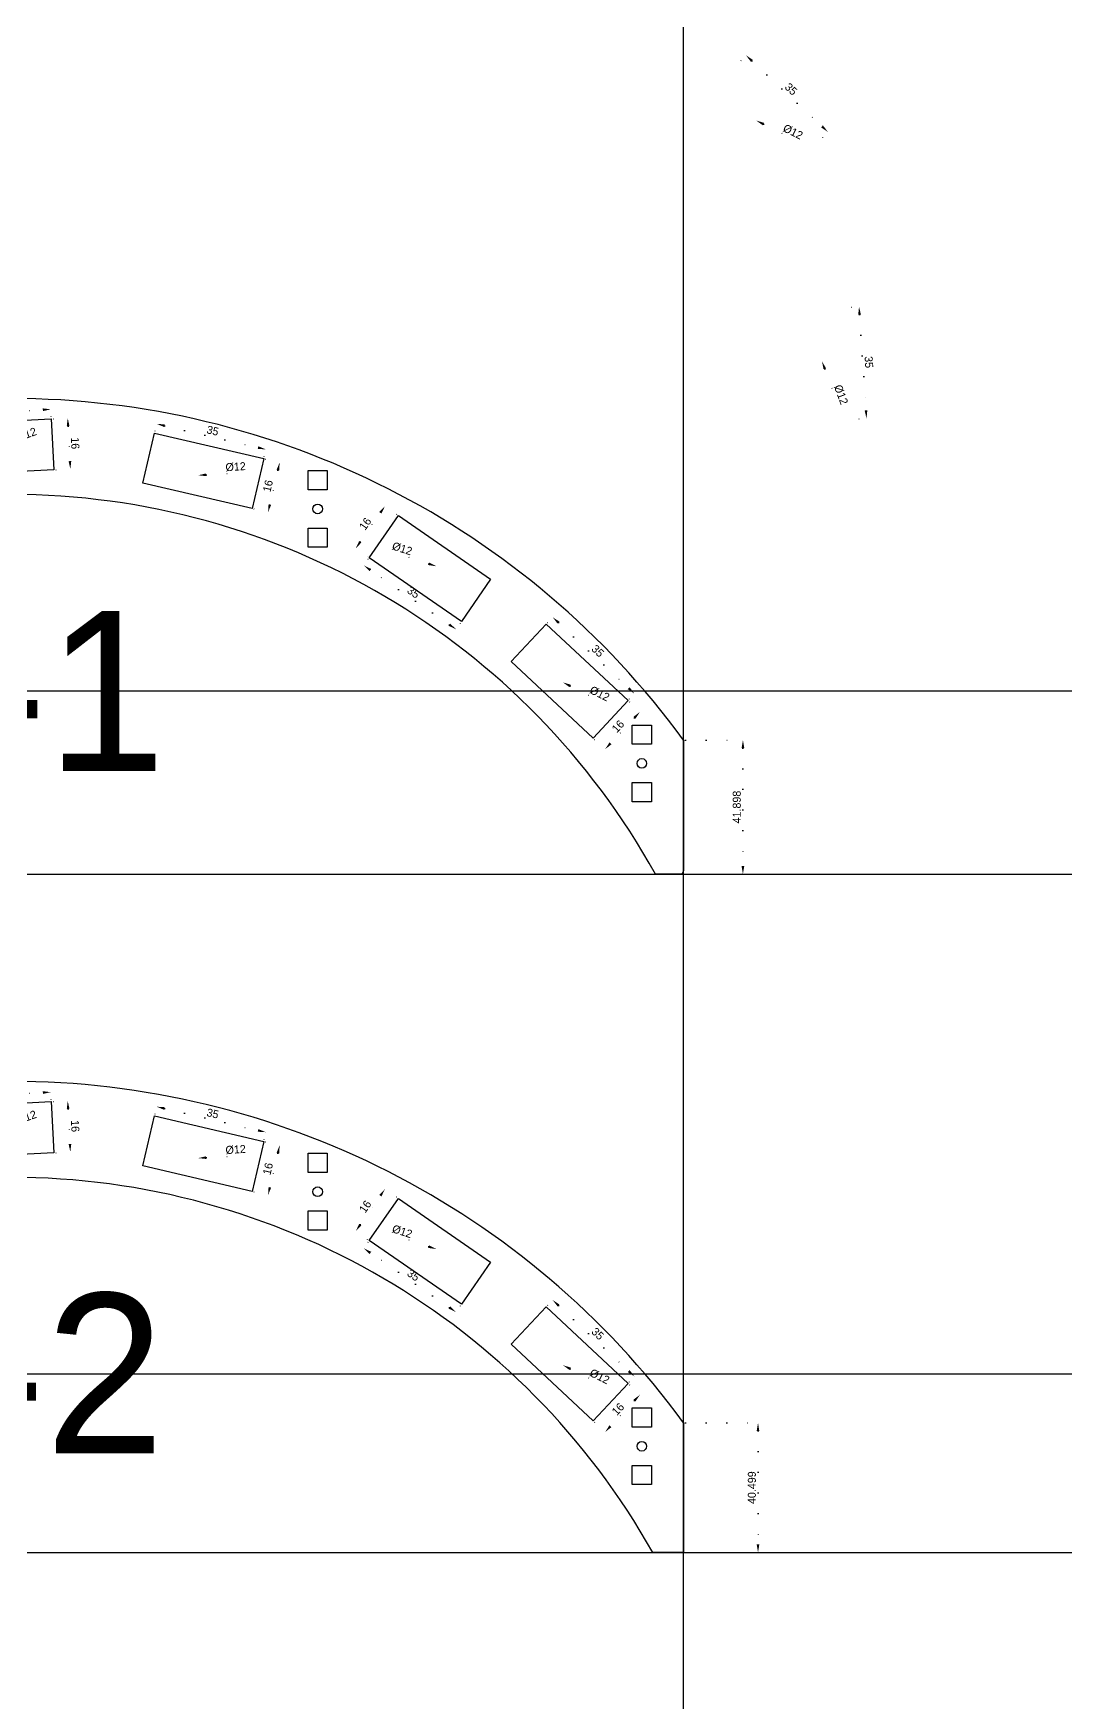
# Model space of a CAD drawing. Header units: millimetres. Extents: x -118 to 1034, y -2217 to 612.
# Drawn here: x 652 to 975, y -572 to -50 of the extents above; entities that cross this region are included whole.
import ezdxf
from ezdxf.enums import TextEntityAlignment as Align

# ---------------------------------------------------------------- set-up
doc = ezdxf.new("R2010")
doc.units = ezdxf.units.MM
doc.linetypes.add('DOTTED', pattern=[6.35, 0, -6.35])
doc.layers.add('Dimensions', color=1, linetype='DOTTED')
doc.layers.add('Notes', color=73, linetype='Continuous')
doc.layers.add('Holes', color=1, linetype='Continuous', plot=False)
doc.styles.get("Standard").update_dxf_attribs({"font": 'FreeSans.ttf'})
doc.dimstyles.new('ISO-25', dxfattribs={"dimtxt": 2.5, "dimasz": 2.5, "dimexe": 1.25, "dimexo": 0.625, "dimtad": 1, "dimdec": 3, "dimdsep": 46, "dimtxsty": 'Standard', "dimcen": 2.5, "dimadec": 0, "dimazin": 0, "dimtfac": 1, "dimtmove": 0, "dimatfit": 3, "dimfxl": 1, "dimarcsym": 0})

# ---------------------------------------------------------------- blocks, each defined once
blk = doc.blocks.new('*D33')
at = {"layer": 'Defpoints', "color": 0}
for p in [(167.12, -55.48), (194.71, -77.22), (192.68, -79.39)]:
    blk.add_point(p, dxfattribs=at)
at = {"layer": 'Dimensions', "color": 0, "lineweight": -2}
for p, q in [((167.54, -55.03), (170, -52.4)), ((170.97, -55.02), (192.88, -75.52)), ((193.1, -78.94), (195.56, -76.31))]:
    blk.add_line(p, q, dxfattribs=at)
at = {"layer": 'Dimensions', "color": 0}
for points in [[(171.26, -54.72), (170.69, -55.33), (169.15, -53.32)], [(192.6, -75.82), (193.17, -75.21), (194.71, -77.22)]]:
    blk.add_solid(points, dxfattribs=at)
at = {"layer": 'Dimensions', "color": 0, "insert": (183.23, -63.87), "char_height": 2.5, "attachment_point": 5, "rotation": 316.9131}
blk.add_mtext('35', dxfattribs=at)
blk = doc.blocks.new('*D34')
at = {"layer": 'Defpoints', "color": 0}
for p in [(12.58, 8.65), (13.39, -7.33), (18.52, -7.07)]:
    blk.add_point(p, dxfattribs=at)
at = {"layer": 'Dimensions', "color": 0, "lineweight": -2}
for p, q in [((13.2, 8.68), (18.95, 8.97)), ((17.83, 6.41), (18.39, -4.57)), ((14.01, -7.3), (19.76, -7.01))]:
    blk.add_line(p, q, dxfattribs=at)
at = {"layer": 'Dimensions', "color": 0}
for points in [[(18.25, 6.43), (17.41, 6.39), (17.7, 8.91)], [(17.97, -4.59), (18.81, -4.55), (18.52, -7.07)]]:
    blk.add_solid(points, dxfattribs=at)
at = {"layer": 'Dimensions', "color": 0, "insert": (20.02, 1.02), "char_height": 2.5, "attachment_point": 5, "rotation": 272.9103}
blk.add_mtext('16', dxfattribs=at)
blk = doc.blocks.new('*D35')
at = {"layer": 'Defpoints', "color": 0}
for p in [(172.35, -73.69), (183.09, -79.03)]:
    blk.add_point(p, dxfattribs=at)
at = {"layer": 'Dimensions', "color": 0, "lineweight": -2}
blk.add_line((174.58, -74.8), (186.06, -80.5), dxfattribs=at)
at = {"layer": 'Dimensions', "color": 0}
blk.add_solid([(174.77, -74.42), (174.4, -75.17), (172.35, -73.69)], dxfattribs=at)
at = {"layer": 'Dimensions', "color": 0, "insert": (183.81, -77.23), "char_height": 2.5, "attachment_point": 5, "rotation": 333.5748}
blk.add_mtext('%%c12', dxfattribs=at)
blk = doc.blocks.new('Square hole unit')
for points in [[(-3, 6), (-3, 12), (3, 12), (3, 6)], [(-3, -12), (-3, -6), (3, -6), (3, -12)]]:
    blk.add_lwpolyline(points, close=True)
blk.add_circle((0, 0), 1.5)
blk = doc.blocks.new('*D1140')
at = {"layer": 'Defpoints', "color": 0}
for p in [(12.58, 8.65), (13.39, -7.33), (18.52, -7.07)]:
    blk.add_point(p, dxfattribs=at)
at = {"layer": 'Dimensions', "color": 0, "lineweight": -2}
for p, q in [((13.2, 8.68), (18.95, 8.97)), ((17.83, 6.41), (18.39, -4.57)), ((14.01, -7.3), (19.76, -7.01))]:
    blk.add_line(p, q, dxfattribs=at)
at = {"layer": 'Dimensions', "color": 0}
for points in [[(18.25, 6.43), (17.41, 6.39), (17.7, 8.91)], [(17.97, -4.59), (18.81, -4.55), (18.52, -7.07)]]:
    blk.add_solid(points, dxfattribs=at)
at = {"layer": 'Dimensions', "color": 0, "insert": (20.02, 1.02), "char_height": 2.5, "attachment_point": 5, "rotation": 272.9103}
blk.add_mtext('16', dxfattribs=at)
blk = doc.blocks.new('*D1141')
at = {"layer": 'Defpoints', "color": 0}
for p in [(121.41, -33.7), (132.82, -37.41)]:
    blk.add_point(p, dxfattribs=at)
at = {"layer": 'Dimensions', "color": 0, "lineweight": -2}
blk.add_line((130.45, -36.64), (118.26, -32.68), dxfattribs=at)
at = {"layer": 'Dimensions', "color": 0}
blk.add_solid([(130.32, -37.04), (130.57, -36.24), (132.82, -37.41)], dxfattribs=at)
at = {"layer": 'Dimensions', "color": 0, "insert": (122.15, -31.92), "char_height": 2.5, "attachment_point": 5, "rotation": 341.9883}
blk.add_mtext('%%c12', dxfattribs=at)
blk = doc.blocks.new('*D1142')
at = {"layer": 'Defpoints', "color": 0}
for p in [(78.91, -3.79), (75.26, -19.37), (80.26, -20.54)]:
    blk.add_point(p, dxfattribs=at)
at = {"layer": 'Dimensions', "color": 0, "lineweight": -2}
for p, q in [((79.51, -3.93), (85.12, -5.25)), ((83.34, -7.4), (80.83, -18.11)), ((75.87, -19.51), (81.48, -20.83))]:
    blk.add_line(p, q, dxfattribs=at)
at = {"layer": 'Dimensions', "color": 0}
for points in [[(83.74, -7.49), (82.93, -7.3), (83.9, -4.96)], [(80.43, -18.01), (81.24, -18.2), (80.26, -20.54)]]:
    blk.add_solid(points, dxfattribs=at)
at = {"layer": 'Dimensions', "color": 0, "insert": (80.22, -12.32), "char_height": 2.5, "attachment_point": 5, "rotation": 76.8394}
blk.add_mtext('16', dxfattribs=at)
blk = doc.blocks.new('*D1144')
at = {"layer": 'Defpoints', "color": 0}
for p in [(12.43, 11.62), (-22.38, 6.87), (12.58, 8.65)]:
    blk.add_point(p, dxfattribs=at)
at = {"layer": 'Dimensions', "color": 0, "lineweight": -2}
for p, q in [((-22.41, 7.5), (-22.59, 11.09)), ((-20.03, 9.97), (9.93, 11.49)), ((12.55, 9.27), (12.36, 12.86))]:
    blk.add_line(p, q, dxfattribs=at)
at = {"layer": 'Dimensions', "color": 0}
for points in [[(9.95, 11.07), (9.91, 11.91), (12.43, 11.62)], [(-20.05, 10.38), (-20.01, 9.55), (-22.53, 9.84)]]:
    blk.add_solid(points, dxfattribs=at)
at = {"layer": 'Dimensions', "color": 0, "insert": (-5.15, 12.64), "char_height": 2.5, "attachment_point": 5, "rotation": 2.9103}
blk.add_mtext('35', dxfattribs=at)
blk = doc.blocks.new('*D1147')
at = {"layer": 'Defpoints', "color": 0}
for p in [(167.12, -55.48), (194.71, -77.22), (192.68, -79.39)]:
    blk.add_point(p, dxfattribs=at)
at = {"layer": 'Dimensions', "color": 0, "lineweight": -2}
for p, q in [((167.54, -55.03), (170, -52.4)), ((170.97, -55.02), (192.88, -75.52)), ((193.1, -78.94), (195.56, -76.31))]:
    blk.add_line(p, q, dxfattribs=at)
at = {"layer": 'Dimensions', "color": 0}
for points in [[(171.26, -54.72), (170.69, -55.33), (169.15, -53.32)], [(192.6, -75.82), (193.17, -75.21), (194.71, -77.22)]]:
    blk.add_solid(points, dxfattribs=at)
at = {"layer": 'Dimensions', "color": 0, "insert": (183.23, -63.87), "char_height": 2.5, "attachment_point": 5, "rotation": 316.9131}
blk.add_mtext('35', dxfattribs=at)
blk = doc.blocks.new('*D1148')
at = {"layer": 'Defpoints', "color": 0}
for p in [(192.68, -79.39), (181.75, -91.08), (185.5, -94.59)]:
    blk.add_point(p, dxfattribs=at)
at = {"layer": 'Dimensions', "color": 0, "lineweight": -2}
for p, q in [((193.13, -79.82), (197.34, -83.75)), ((194.72, -84.73), (187.21, -92.76)), ((182.2, -91.51), (186.41, -95.44))]:
    blk.add_line(p, q, dxfattribs=at)
at = {"layer": 'Dimensions', "color": 0}
for points in [[(195.02, -85.01), (194.42, -84.44), (196.43, -82.9)], [(186.9, -92.47), (187.51, -93.04), (185.5, -94.59)]]:
    blk.add_solid(points, dxfattribs=at)
at = {"layer": 'Dimensions', "color": 0, "insert": (189.56, -87.43), "char_height": 2.5, "attachment_point": 5, "rotation": 46.9131}
blk.add_mtext('16', dxfattribs=at)
blk = doc.blocks.new('*D1149')
at = {"layer": 'Defpoints', "color": 0}
for p in [(116.76, -18.66), (120.98, -21.58), (111.87, -34.74)]:
    blk.add_point(p, dxfattribs=at)
at = {"layer": 'Dimensions', "color": 0, "lineweight": -2}
for p, q in [((109.08, -29.76), (115.33, -20.72)), ((120.46, -21.23), (115.73, -17.95)), ((111.36, -34.39), (106.62, -31.11))]:
    blk.add_line(p, q, dxfattribs=at)
at = {"layer": 'Dimensions', "color": 0}
for points in [[(115.68, -20.95), (114.99, -20.48), (116.76, -18.66)], [(108.73, -29.53), (109.42, -30), (107.65, -31.82)]]:
    blk.add_solid(points, dxfattribs=at)
at = {"layer": 'Dimensions', "color": 0, "insert": (110.63, -24.15), "char_height": 2.5, "attachment_point": 5, "rotation": 55.3265}
blk.add_mtext('16', dxfattribs=at)
blk = doc.blocks.new('*D1153')
at = {"layer": 'Defpoints', "color": 0}
for p in [(172.35, -73.69), (183.09, -79.03)]:
    blk.add_point(p, dxfattribs=at)
at = {"layer": 'Dimensions', "color": 0, "lineweight": -2}
blk.add_line((174.58, -74.8), (186.06, -80.5), dxfattribs=at)
at = {"layer": 'Dimensions', "color": 0}
blk.add_solid([(174.77, -74.42), (174.4, -75.17), (172.35, -73.69)], dxfattribs=at)
at = {"layer": 'Dimensions', "color": 0, "insert": (183.81, -77.23), "char_height": 2.5, "attachment_point": 5, "rotation": 333.5748}
blk.add_mtext('%%c12', dxfattribs=at)
blk = doc.blocks.new('*D1154')
at = {"layer": 'Defpoints', "color": 0}
for p in [(44.82, 4.18), (78.91, -3.79), (79.58, -0.9)]:
    blk.add_point(p, dxfattribs=at)
at = {"layer": 'Dimensions', "color": 0, "lineweight": -2}
for p, q in [((44.97, 4.79), (45.79, 8.29)), ((47.94, 6.5), (77.15, -0.33)), ((79.05, -3.18), (79.87, 0.32))]:
    blk.add_line(p, q, dxfattribs=at)
at = {"layer": 'Dimensions', "color": 0}
for points in [[(48.03, 6.91), (47.84, 6.09), (45.5, 7.07)], [(77.05, -0.74), (77.24, 0.08), (79.58, -0.9)]]:
    blk.add_solid(points, dxfattribs=at)
at = {"layer": 'Dimensions', "color": 0, "insert": (62.98, 4.95), "char_height": 2.5, "attachment_point": 5, "rotation": 346.8394}
blk.add_mtext('35', dxfattribs=at)
blk = doc.blocks.new('*D1155')
at = {"layer": 'Defpoints', "color": 0}
for p in [(111.87, -34.74), (110.18, -37.18), (140.66, -54.65)]:
    blk.add_point(p, dxfattribs=at)
at = {"layer": 'Dimensions', "color": 0, "lineweight": -2}
for p, q in [((111.52, -35.25), (109.47, -38.21)), ((136.91, -55.67), (112.24, -38.61)), ((140.3, -55.17), (138.26, -58.12))]:
    blk.add_line(p, q, dxfattribs=at)
at = {"layer": 'Dimensions', "color": 0}
for points in [[(112.48, -38.26), (112, -38.95), (110.18, -37.18)], [(136.68, -56.02), (137.15, -55.33), (138.97, -57.1)]]:
    blk.add_solid(points, dxfattribs=at)
at = {"layer": 'Dimensions', "color": 0, "insert": (125.67, -45.56), "char_height": 2.5, "attachment_point": 5, "rotation": 325.3265}
blk.add_mtext('35', dxfattribs=at)
blk = doc.blocks.new('*D1157')
at = {"layer": 'Defpoints', "color": 0}
for p in [(5.65, 2.01), (-5.65, -2.01)]:
    blk.add_point(p, dxfattribs=at)
at = {"layer": 'Dimensions', "color": 0, "lineweight": -2}
blk.add_line((-3.3, -1.17), (8.78, 3.12), dxfattribs=at)
at = {"layer": 'Dimensions', "color": 0}
blk.add_solid([(-3.44, -0.78), (-3.16, -1.57), (-5.65, -2.01)], dxfattribs=at)
at = {"layer": 'Dimensions', "color": 0, "insert": (4.86, 3.78), "char_height": 2.5, "attachment_point": 5, "rotation": 19.572}
blk.add_mtext('%%c12', dxfattribs=at)
blk = doc.blocks.new('*D1158')
at = {"layer": 'Defpoints', "color": 0}
for p in [(58.44, -8.99), (70.41, -8.26)]:
    blk.add_point(p, dxfattribs=at)
at = {"layer": 'Dimensions', "color": 0, "lineweight": -2}
blk.add_line((60.93, -8.84), (73.72, -8.05), dxfattribs=at)
at = {"layer": 'Dimensions', "color": 0}
blk.add_solid([(60.91, -8.42), (60.96, -9.25), (58.44, -8.99)], dxfattribs=at)
at = {"layer": 'Dimensions', "color": 0, "insert": (70.14, -6.34), "char_height": 2.5, "attachment_point": 5, "rotation": 3.5012}
blk.add_mtext('%%c12', dxfattribs=at)
blk = doc.blocks.new('*D1160')
at = {"layer": 'Defpoints', "color": 0}
for p in [(44.82, 4.18), (78.91, -3.79), (79.58, -0.9)]:
    blk.add_point(p, dxfattribs=at)
at = {"layer": 'Dimensions', "color": 0, "lineweight": -2}
for p, q in [((44.97, 4.79), (45.79, 8.29)), ((47.94, 6.5), (77.15, -0.33)), ((79.05, -3.18), (79.87, 0.32))]:
    blk.add_line(p, q, dxfattribs=at)
at = {"layer": 'Dimensions', "color": 0}
for points in [[(48.03, 6.91), (47.84, 6.09), (45.5, 7.07)], [(77.05, -0.74), (77.24, 0.08), (79.58, -0.9)]]:
    blk.add_solid(points, dxfattribs=at)
at = {"layer": 'Dimensions', "color": 0, "insert": (62.98, 4.95), "char_height": 2.5, "attachment_point": 5, "rotation": 346.8394}
blk.add_mtext('35', dxfattribs=at)
blk = doc.blocks.new('*D1162')
at = {"layer": 'Defpoints', "color": 0}
for p in [(78.91, -3.79), (75.26, -19.37), (80.26, -20.54)]:
    blk.add_point(p, dxfattribs=at)
at = {"layer": 'Dimensions', "color": 0, "lineweight": -2}
for p, q in [((79.51, -3.93), (85.12, -5.25)), ((83.34, -7.4), (80.83, -18.11)), ((75.87, -19.51), (81.48, -20.83))]:
    blk.add_line(p, q, dxfattribs=at)
at = {"layer": 'Dimensions', "color": 0}
for points in [[(83.74, -7.49), (82.93, -7.3), (83.9, -4.96)], [(80.43, -18.01), (81.24, -18.2), (80.26, -20.54)]]:
    blk.add_solid(points, dxfattribs=at)
at = {"layer": 'Dimensions', "color": 0, "insert": (80.22, -12.32), "char_height": 2.5, "attachment_point": 5, "rotation": 76.8394}
blk.add_mtext('16', dxfattribs=at)
blk = doc.blocks.new('*D1164')
at = {"layer": 'Defpoints', "color": 0}
for p in [(58.44, -8.99), (70.41, -8.26)]:
    blk.add_point(p, dxfattribs=at)
at = {"layer": 'Dimensions', "color": 0, "lineweight": -2}
blk.add_line((60.93, -8.84), (73.72, -8.05), dxfattribs=at)
at = {"layer": 'Dimensions', "color": 0}
blk.add_solid([(60.91, -8.42), (60.96, -9.25), (58.44, -8.99)], dxfattribs=at)
at = {"layer": 'Dimensions', "color": 0, "insert": (70.14, -6.34), "char_height": 2.5, "attachment_point": 5, "rotation": 3.5012}
blk.add_mtext('%%c12', dxfattribs=at)
blk = doc.blocks.new('*D1166')
at = {"layer": 'Defpoints', "color": 0}
for p in [(12.58, 8.65), (13.39, -7.33), (18.52, -7.07)]:
    blk.add_point(p, dxfattribs=at)
at = {"layer": 'Dimensions', "color": 0, "lineweight": -2}
for p, q in [((13.2, 8.68), (18.95, 8.97)), ((17.83, 6.41), (18.39, -4.57)), ((14.01, -7.3), (19.76, -7.01))]:
    blk.add_line(p, q, dxfattribs=at)
at = {"layer": 'Dimensions', "color": 0}
for points in [[(18.25, 6.43), (17.41, 6.39), (17.7, 8.91)], [(17.97, -4.59), (18.81, -4.55), (18.52, -7.07)]]:
    blk.add_solid(points, dxfattribs=at)
at = {"layer": 'Dimensions', "color": 0, "insert": (20.02, 1.02), "char_height": 2.5, "attachment_point": 5, "rotation": 272.9103}
blk.add_mtext('16', dxfattribs=at)
blk = doc.blocks.new('*D1169')
at = {"layer": 'Defpoints', "color": 0}
for p in [(5.65, 2.01), (-5.65, -2.01)]:
    blk.add_point(p, dxfattribs=at)
at = {"layer": 'Dimensions', "color": 0, "lineweight": -2}
blk.add_line((-3.3, -1.17), (8.78, 3.12), dxfattribs=at)
at = {"layer": 'Dimensions', "color": 0}
blk.add_solid([(-3.44, -0.78), (-3.16, -1.57), (-5.65, -2.01)], dxfattribs=at)
at = {"layer": 'Dimensions', "color": 0, "insert": (4.86, 3.78), "char_height": 2.5, "attachment_point": 5, "rotation": 19.572}
blk.add_mtext('%%c12', dxfattribs=at)
blk = doc.blocks.new('*D1171')
at = {"layer": 'Defpoints', "color": 0}
for p in [(167.12, -55.48), (194.71, -77.22), (192.68, -79.39)]:
    blk.add_point(p, dxfattribs=at)
at = {"layer": 'Dimensions', "color": 0, "lineweight": -2}
for p, q in [((167.54, -55.03), (170, -52.4)), ((170.97, -55.02), (192.88, -75.52)), ((193.1, -78.94), (195.56, -76.31))]:
    blk.add_line(p, q, dxfattribs=at)
at = {"layer": 'Dimensions', "color": 0}
for points in [[(171.26, -54.72), (170.69, -55.33), (169.15, -53.32)], [(192.6, -75.82), (193.17, -75.21), (194.71, -77.22)]]:
    blk.add_solid(points, dxfattribs=at)
at = {"layer": 'Dimensions', "color": 0, "insert": (183.23, -63.87), "char_height": 2.5, "attachment_point": 5, "rotation": 316.9131}
blk.add_mtext('35', dxfattribs=at)
blk = doc.blocks.new('*D1172')
at = {"layer": 'Defpoints', "color": 0}
for p in [(111.87, -34.74), (110.18, -37.18), (140.66, -54.65)]:
    blk.add_point(p, dxfattribs=at)
at = {"layer": 'Dimensions', "color": 0, "lineweight": -2}
for p, q in [((111.52, -35.25), (109.47, -38.21)), ((136.91, -55.67), (112.24, -38.61)), ((140.3, -55.17), (138.26, -58.12))]:
    blk.add_line(p, q, dxfattribs=at)
at = {"layer": 'Dimensions', "color": 0}
for points in [[(112.48, -38.26), (112, -38.95), (110.18, -37.18)], [(136.68, -56.02), (137.15, -55.33), (138.97, -57.1)]]:
    blk.add_solid(points, dxfattribs=at)
at = {"layer": 'Dimensions', "color": 0, "insert": (125.67, -45.56), "char_height": 2.5, "attachment_point": 5, "rotation": 325.3265}
blk.add_mtext('35', dxfattribs=at)
blk = doc.blocks.new('*D1173')
at = {"layer": 'Defpoints', "color": 0}
for p in [(116.76, -18.66), (120.98, -21.58), (111.87, -34.74)]:
    blk.add_point(p, dxfattribs=at)
at = {"layer": 'Dimensions', "color": 0, "lineweight": -2}
for p, q in [((109.08, -29.76), (115.33, -20.72)), ((120.46, -21.23), (115.73, -17.95)), ((111.36, -34.39), (106.62, -31.11))]:
    blk.add_line(p, q, dxfattribs=at)
at = {"layer": 'Dimensions', "color": 0}
for points in [[(115.68, -20.95), (114.99, -20.48), (116.76, -18.66)], [(108.73, -29.53), (109.42, -30), (107.65, -31.82)]]:
    blk.add_solid(points, dxfattribs=at)
at = {"layer": 'Dimensions', "color": 0, "insert": (110.63, -24.15), "char_height": 2.5, "attachment_point": 5, "rotation": 55.3265}
blk.add_mtext('16', dxfattribs=at)
blk = doc.blocks.new('*D1174')
at = {"layer": 'Defpoints', "color": 0}
for p in [(121.41, -33.7), (132.82, -37.41)]:
    blk.add_point(p, dxfattribs=at)
at = {"layer": 'Dimensions', "color": 0, "lineweight": -2}
blk.add_line((130.45, -36.64), (118.26, -32.68), dxfattribs=at)
at = {"layer": 'Dimensions', "color": 0}
blk.add_solid([(130.32, -37.04), (130.57, -36.24), (132.82, -37.41)], dxfattribs=at)
at = {"layer": 'Dimensions', "color": 0, "insert": (122.15, -31.92), "char_height": 2.5, "attachment_point": 5, "rotation": 341.9883}
blk.add_mtext('%%c12', dxfattribs=at)
blk = doc.blocks.new('*D1176')
at = {"layer": 'Defpoints', "color": 0}
for p in [(12.43, 11.62), (-22.38, 6.87), (12.58, 8.65)]:
    blk.add_point(p, dxfattribs=at)
at = {"layer": 'Dimensions', "color": 0, "lineweight": -2}
for p, q in [((-22.41, 7.5), (-22.59, 11.09)), ((-20.03, 9.97), (9.93, 11.49)), ((12.55, 9.27), (12.36, 12.86))]:
    blk.add_line(p, q, dxfattribs=at)
at = {"layer": 'Dimensions', "color": 0}
for points in [[(9.95, 11.07), (9.91, 11.91), (12.43, 11.62)], [(-20.05, 10.38), (-20.01, 9.55), (-22.53, 9.84)]]:
    blk.add_solid(points, dxfattribs=at)
at = {"layer": 'Dimensions', "color": 0, "insert": (-5.15, 12.64), "char_height": 2.5, "attachment_point": 5, "rotation": 2.9103}
blk.add_mtext('35', dxfattribs=at)
blk = doc.blocks.new('*D1178')
at = {"layer": 'Defpoints', "color": 0}
for p in [(192.68, -79.39), (181.75, -91.08), (185.5, -94.59)]:
    blk.add_point(p, dxfattribs=at)
at = {"layer": 'Dimensions', "color": 0, "lineweight": -2}
for p, q in [((193.13, -79.82), (197.34, -83.75)), ((194.72, -84.73), (187.21, -92.76)), ((182.2, -91.51), (186.41, -95.44))]:
    blk.add_line(p, q, dxfattribs=at)
at = {"layer": 'Dimensions', "color": 0}
for points in [[(195.02, -85.01), (194.42, -84.44), (196.43, -82.9)], [(186.9, -92.47), (187.51, -93.04), (185.5, -94.59)]]:
    blk.add_solid(points, dxfattribs=at)
at = {"layer": 'Dimensions', "color": 0, "insert": (189.56, -87.43), "char_height": 2.5, "attachment_point": 5, "rotation": 46.9131}
blk.add_mtext('16', dxfattribs=at)
blk = doc.blocks.new('*D1179')
at = {"layer": 'Defpoints', "color": 0}
for p in [(172.35, -73.69), (183.09, -79.03)]:
    blk.add_point(p, dxfattribs=at)
at = {"layer": 'Dimensions', "color": 0, "lineweight": -2}
blk.add_line((174.58, -74.8), (186.06, -80.5), dxfattribs=at)
at = {"layer": 'Dimensions', "color": 0}
blk.add_solid([(174.77, -74.42), (174.4, -75.17), (172.35, -73.69)], dxfattribs=at)
at = {"layer": 'Dimensions', "color": 0, "insert": (183.81, -77.23), "char_height": 2.5, "attachment_point": 5, "rotation": 333.5748}
blk.add_mtext('%%c12', dxfattribs=at)
blk = doc.blocks.new('*D1202')
at = {"layer": 'Defpoints', "color": 0}
for p in [(855.51, -270.88), (846.73, -312.78), (874.08, -312.78)]:
    blk.add_point(p, dxfattribs=at)
at = {"layer": 'Dimensions', "color": 0, "lineweight": -2}
for p, q in [((856.13, -270.88), (875.33, -270.88)), ((874.08, -273.38), (874.08, -310.28)), ((847.35, -312.78), (875.33, -312.78))]:
    blk.add_line(p, q, dxfattribs=at)
at = {"layer": 'Dimensions', "color": 0}
for points in [[(874.5, -273.38), (873.66, -273.38), (874.08, -270.88)], [(873.66, -310.28), (874.5, -310.28), (874.08, -312.78)]]:
    blk.add_solid(points, dxfattribs=at)
at = {"layer": 'Dimensions', "color": 0, "insert": (872.17, -291.83), "char_height": 2.5, "attachment_point": 5, "rotation": 90}
blk.add_mtext('41.898', dxfattribs=at)
blk = doc.blocks.new('*D1203')
at = {"layer": 'Defpoints', "color": 0}
for p in [(855.51, -484.22), (845.95, -524.72), (878.79, -524.72)]:
    blk.add_point(p, dxfattribs=at)
at = {"layer": 'Dimensions', "color": 0, "lineweight": -2}
for p, q in [((856.13, -484.22), (880.04, -484.22)), ((878.79, -486.72), (878.79, -522.22)), ((846.57, -524.72), (880.04, -524.72))]:
    blk.add_line(p, q, dxfattribs=at)
at = {"layer": 'Dimensions', "color": 0}
for points in [[(879.2, -486.72), (878.37, -486.72), (878.79, -484.22)], [(878.37, -522.22), (879.2, -522.22), (878.79, -524.72)]]:
    blk.add_solid(points, dxfattribs=at)
at = {"layer": 'Dimensions', "color": 0, "insert": (876.87, -504.47), "char_height": 2.5, "attachment_point": 5, "rotation": 90}
blk.add_mtext('40.499', dxfattribs=at)
blk = doc.blocks.new('footswitch')
blk.add_lwpolyline([(-22, -8), (-22, 8), (13, 8), (13, -8)], close=True)
blk.add_circle((0, 0), 6)
at = {"layer": 'Dimensions'}
dim = blk.add_linear_dim(base=(13, 10.9706), p1=(-22, 8), p2=(13, 8), dimstyle='ISO-25', dxfattribs=at)
dim.commit()
dim.dimension.update_dxf_attribs({"geometry": '*D33', "text_midpoint": (-4.5, 12.8857)})
dim = blk.add_linear_dim(base=(18.1337, -8), p1=(13, 8), p2=(13, -8), angle=90, dimstyle='ISO-25', dxfattribs=at)
dim.commit()
dim.dimension.update_dxf_attribs({"geometry": '*D34', "text_midpoint": (16.2186, 0)})
dim = blk.add_diameter_dim_2p(p1=(5.7481, 1.7203), p2=(-5.7481, -1.7203), dimstyle='ISO-25', dxfattribs=at)
dim.commit()
dim.dimension.update_dxf_attribs({"geometry": '*D35', "text_midpoint": (5.6006, 1.6762), "dimtype": 163})
blk = doc.blocks.new('Level 1')
blk.add_line((209.5371, -133.601), (201.2219, -133.601))
blk.add_lwpolyline([(210, -91.7029), (210, -132, -0.14166911), (209.5371, -133.601, -0.25743769)], format="xyb")
for radius, start, end in [(260, 36.128927, 143.871073), (230, 28.969468, 151.030532)]:
    blk.add_arc((0, -245), radius, start, end)
at = {"layer": 'Holes'}
for points in [[(-21.5655, -9.1067), (-22.3778, 6.8727), (12.5771, 8.6497), (13.3894, -7.3297)], [(41.1819, -11.4034), (44.8248, 4.1764), (78.9056, -3.7924), (75.2627, -19.3722)], [(149.7614, -41.4939), (140.659, -54.6524), (111.8748, -34.741), (120.9772, -21.5825)], [(156.187, -67.1696), (167.1167, -55.4845), (192.6779, -79.3933), (181.7482, -91.0783)]]:
    blk.add_lwpolyline(points, close=True, dxfattribs=at)
blk.add_blockref('Square hole unit', (95.7714, -19.4943), dxfattribs=at)
at = {"layer": 'Holes', "rotation": 180}
blk.add_blockref('Square hole unit', (197, -99.01), dxfattribs=at)
at = {"layer": 'Notes'}
blk.add_text('L-1', height=50, dxfattribs=at).set_placement((0, -76.3554), align=Align.MIDDLE_CENTER)
at = {"layer": 'Dimensions'}
for base, p1, p2, angle, picture, middle in [((12.4262, 11.6165), (-22.3778, 6.8727), (12.5771, 8.6497), 2.910252, '*D1144', (-5.1484, 12.6406)), ((18.5165, -7.069), (12.5771, 8.6497), (13.3894, -7.3297), 92.910252, '*D1140', (20.023, 1.0179)), ((79.5819, -0.8999), (44.8248, 4.1764), (78.9056, -3.7924), 346.839429, '*D1154', (62.9776, 4.9494)), ((80.2616, -20.541), (78.9056, -3.7924), (75.2627, -19.3722), 76.839429, '*D1142', (80.2182, -12.3151)), ((116.7551, -18.6619), (111.8748, -34.741), (120.9772, -21.5825), 235.32654, '*D1149', (110.6289, -24.1516)), ((110.1848, -37.184), (140.659, -54.6524), (111.8748, -34.741), 145.32654, '*D1155', (125.6665, -45.5647)), ((194.7071, -77.2238), (167.1167, -55.4845), (192.6779, -79.3933), 316.913066, '*D1147', (183.2348, -63.8707)), ((185.4974, -94.5852), (192.6779, -79.3933), (181.7482, -91.0783), 46.913066, '*D1148', (189.5636, -87.4344))]:
    dim = blk.add_linear_dim(base=base, p1=p1, p2=p2, angle=angle, dimstyle='ISO-25', dxfattribs=at)
    dim.commit()
    dim.dimension.update_dxf_attribs({"geometry": picture, "text_midpoint": middle})
for p1, p2, picture, middle in [((5.6533, 2.0099), (-5.6533, -2.0099), '*D1157', (5.5082, 1.9584)), ((70.4144, -8.256), (58.4368, -8.9889), '*D1158', (70.2607, -8.2654)), ((121.4113, -33.7021), (132.8232, -37.4127), '*D1141', (121.5577, -33.7498)), ((183.092, -79.0256), (172.3458, -73.6852), '*D1153', (182.9541, -78.957))]:
    dim = blk.add_diameter_dim_2p(p1=p1, p2=p2, dimstyle='ISO-25', dxfattribs=at)
    dim.commit()
    dim.dimension.update_dxf_attribs({"geometry": picture, "text_midpoint": middle, "dimtype": 163})
blk = doc.blocks.new('Level 2')
blk.add_line((209.9932, -132.202), (200.441, -132.202))
blk.add_lwpolyline([(210, -91.7029), (210, -132, -0.01684767), (209.9932, -132.202, -0.39461208)], format="xyb")
for radius, start, end in [(260, 36.128927, 143.871073), (230, 29.368591, 150.631409)]:
    blk.add_arc((0, -245), radius, start, end)
at = {"layer": 'Holes'}
for points in [[(-21.5655, -9.1067), (-22.3778, 6.8727), (12.5771, 8.6497), (13.3894, -7.3297)], [(41.1819, -11.4034), (44.8248, 4.1764), (78.9056, -3.7924), (75.2627, -19.3722)], [(149.7614, -41.4939), (140.659, -54.6524), (111.8748, -34.741), (120.9772, -21.5825)], [(156.187, -67.1696), (167.1167, -55.4845), (192.6779, -79.3933), (181.7482, -91.0783)]]:
    blk.add_lwpolyline(points, close=True, dxfattribs=at)
blk.add_blockref('Square hole unit', (95.7714, -19.4943), dxfattribs=at)
at = {"layer": 'Holes', "rotation": 180}
blk.add_blockref('Square hole unit', (197, -99.01), dxfattribs=at)
at = {"layer": 'Notes'}
blk.add_text('L-2', height=50, dxfattribs=at).set_placement((-0.4109, -76.2409), align=Align.MIDDLE_CENTER)
at = {"layer": 'Dimensions'}
for base, p1, p2, angle, picture, middle in [((12.4262, 11.6165), (-22.3778, 6.8727), (12.5771, 8.6497), 2.910252, '*D1176', (-5.1484, 12.6406)), ((18.5165, -7.069), (12.5771, 8.6497), (13.3894, -7.3297), 92.910252, '*D1166', (20.023, 1.0179)), ((79.5819, -0.8999), (44.8248, 4.1764), (78.9056, -3.7924), 346.839429, '*D1160', (62.9776, 4.9494)), ((80.2616, -20.541), (78.9056, -3.7924), (75.2627, -19.3722), 76.839429, '*D1162', (80.2182, -12.3151)), ((116.7551, -18.6619), (111.8748, -34.741), (120.9772, -21.5825), 235.32654, '*D1173', (110.6289, -24.1516)), ((110.1848, -37.184), (140.659, -54.6524), (111.8748, -34.741), 145.32654, '*D1172', (125.6665, -45.5647)), ((194.7071, -77.2238), (167.1167, -55.4845), (192.6779, -79.3933), 316.913066, '*D1171', (183.2348, -63.8707)), ((185.4974, -94.5852), (192.6779, -79.3933), (181.7482, -91.0783), 46.913066, '*D1178', (189.5636, -87.4344))]:
    dim = blk.add_linear_dim(base=base, p1=p1, p2=p2, angle=angle, dimstyle='ISO-25', dxfattribs=at)
    dim.commit()
    dim.dimension.update_dxf_attribs({"geometry": picture, "text_midpoint": middle})
for p1, p2, picture, middle in [((5.6533, 2.0099), (-5.6533, -2.0099), '*D1169', (5.5082, 1.9584)), ((70.4144, -8.256), (58.4368, -8.9889), '*D1164', (70.2607, -8.2654)), ((121.4113, -33.7021), (132.8232, -37.4127), '*D1174', (121.5577, -33.7498)), ((183.092, -79.0256), (172.3458, -73.6852), '*D1179', (182.9541, -78.957))]:
    dim = blk.add_diameter_dim_2p(p1=p1, p2=p2, dimstyle='ISO-25', dxfattribs=at)
    dim.commit()
    dim.dimension.update_dxf_attribs({"geometry": picture, "text_midpoint": middle, "dimtype": 163})

msp = doc.modelspace()

# ---------------------------------------------------------------- linework, layer by layer
for p, direction in [((855.5074, -1025.769), (0, 1)), ((467.7885, -255.5337), (1, 0)), ((444.2854, -312.7793), (1, 0)), ((467.7885, -468.8724), (1, 0)), ((845.9484, -524.719), (1, 0))]:
    msp.add_xline(p, direction)

# ---------------------------------------------------------------- block references
for name, p in [('Level 1', (645.5074, -179.1783)), ('Level 2', (645.5074, -392.517))]:
    msp.add_blockref(name, p)
at = {"layer": 'Holes', "rotation": 316.9130660732229}
msp.add_blockref('footswitch', (823.2262, 19.0042), dxfattribs=at)
at = {"layer": 'Holes'}
msp.add_blockref('footswitch', (705.8845, -3.6403), dxfattribs=at)

# ---------------------------------------------------------------- dimensions: what is measured, and where the dimension line sits
at = {"layer": 'Dimensions'}
for base, p1, p2, angle, picture, middle in [((663.747, -2129.0388), (657.8075, -2113.3201), (658.6199, -2129.2994), 92.910252, '*D34', (665.2535, -2120.9519)), ((725.492, -2142.5108), (724.136, -2125.7622), (720.4931, -2141.342), 76.839429, '*D34', (725.4486, -2134.2849)), ((762.6123, -2141.0133), (757.732, -2157.0924), (766.8343, -2143.9339), 235.32654, '*D34', (756.4861, -2146.5031)), ((831.2322, -2217.0881), (838.4126, -2201.8961), (827.4829, -2213.5812), 46.913066, '*D34', (835.2984, -2209.9373)), ((725.492, -1882.5108), (724.136, -1865.7622), (720.4931, -1881.342), 76.839429, '*D34', (725.4486, -1874.2849)), ((762.6123, -1881.0133), (757.732, -1897.0924), (766.8343, -1883.9339), 235.32654, '*D34', (756.4861, -1886.5031)), ((831.2322, -1957.0881), (838.4126, -1941.8961), (827.4829, -1953.5812), 46.913066, '*D34', (835.2984, -1949.9373)), ((663.747, -1869.0388), (657.8075, -1853.3201), (658.6199, -1869.2994), 92.910252, '*D34', (665.2535, -1860.9519)), ((663.747, -1609.0388), (657.8075, -1593.3201), (658.6199, -1609.2994), 92.910252, '*D34', (665.2535, -1600.9519)), ((725.492, -1622.5108), (724.136, -1605.7622), (720.4931, -1621.342), 76.839429, '*D34', (725.4486, -1614.2849)), ((762.6123, -1621.0133), (757.732, -1637.0924), (766.8343, -1623.9339), 235.32654, '*D34', (756.4861, -1626.5031)), ((831.2322, -1697.0881), (838.4126, -1681.8961), (827.4829, -1693.5812), 46.913066, '*D34', (835.2984, -1689.9373)), ((663.747, -1349.0388), (657.8075, -1333.3201), (658.6199, -1349.2994), 92.910252, '*D34', (665.2535, -1340.9519)), ((725.492, -1362.5108), (724.136, -1345.7622), (720.4931, -1361.342), 76.839429, '*D34', (725.4486, -1354.2849)), ((762.6123, -1361.0133), (757.732, -1377.0924), (766.8343, -1363.9339), 235.32654, '*D34', (756.4861, -1366.5031)), ((831.2322, -1437.0881), (838.4126, -1421.8961), (827.4829, -1433.5812), 46.913066, '*D34', (835.2984, -1429.9373)), ((663.747, -1089.0388), (657.8075, -1073.3201), (658.6199, -1089.2994), 92.910252, '*D34', (665.2535, -1080.9519)), ((725.492, -1102.5108), (724.136, -1085.7622), (720.4931, -1101.342), 76.839429, '*D34', (725.4486, -1094.2849)), ((762.6123, -1101.0133), (757.732, -1117.0924), (766.8343, -1103.9339), 235.32654, '*D34', (756.4861, -1106.5031)), ((831.2322, -1177.0881), (838.4126, -1161.8961), (827.4829, -1173.5812), 46.913066, '*D34', (835.2984, -1169.9373)), ((663.747, -829.0388), (657.8075, -813.3201), (658.6199, -829.2994), 92.910252, '*D34', (665.2535, -820.9519)), ((725.492, -842.5108), (724.136, -825.7622), (720.4931, -841.342), 76.839429, '*D34', (725.4486, -834.2849)), ((762.6123, -841.0133), (757.732, -857.0924), (766.8343, -843.9339), 235.32654, '*D34', (756.4861, -846.5031)), ((831.2322, -917.0881), (838.4126, -901.8961), (827.4829, -913.5812), 46.913066, '*D34', (835.2984, -909.9373)), ((663.747, -656.7707), (657.8075, -641.052), (658.6199, -657.0313), 92.910252, '*D34', (665.2535, -648.6838)), ((725.492, -670.2427), (724.136, -653.4941), (720.4931, -669.0739), 76.839429, '*D34', (725.4486, -662.0168)), ((762.6123, -668.7453), (757.732, -684.8243), (766.8343, -671.6658), 235.32654, '*D34', (756.4861, -674.235)), ((831.2322, -744.82), (838.4126, -729.628), (827.4829, -741.3131), 46.913066, '*D34', (835.2984, -737.6692)), ((663.747, -481.6443), (657.8075, -465.9256), (658.6199, -481.905), 92.910252, '*D34', (665.2535, -473.5574)), ((725.492, -495.1163), (724.136, -478.3677), (720.4931, -493.9475), 76.839429, '*D34', (725.4486, -486.8904)), ((762.6123, -493.6189), (757.732, -509.698), (766.8343, -496.5394), 235.32654, '*D34', (756.4861, -499.1086)), ((831.2322, -569.6936), (838.4126, -554.5016), (827.4829, -566.1867), 46.913066, '*D34', (835.2984, -562.5428)), ((725.492, -328.3956), (724.136, -311.647), (720.4931, -327.2267), 76.839429, '*D34', (725.4486, -320.1697)), ((762.6123, -326.8981), (757.732, -342.9772), (766.8343, -329.8187), 235.32654, '*D34', (756.4861, -332.3878)), ((831.2322, -402.9728), (838.4126, -387.7808), (827.4829, -399.4659), 46.913066, '*D34', (835.2984, -395.822)), ((663.747, -314.9235), (657.8075, -299.2048), (658.6199, -315.1842), 92.910252, '*D34', (665.2535, -306.8366)), ((663.747, -148.3544), (657.8075, -132.6357), (658.6199, -148.6151), 92.910252, '*D34', (665.2535, -140.2675)), ((725.492, -161.8265), (724.136, -145.0778), (720.4931, -160.6576), 76.839429, '*D34', (725.4486, -153.6005)), ((762.6123, -160.329), (757.732, -176.4081), (766.8343, -163.2496), 235.32654, '*D34', (756.4861, -165.8187)), ((831.2322, -236.4037), (838.4126, -221.2117), (827.4829, -232.8968), 46.913066, '*D34', (835.2984, -229.2529)), ((657.6567, -2110.3533), (622.8527, -2115.0971), (657.8075, -2113.3201), 2.910252, '*D33', (640.082, -2109.3291)), ((724.8124, -2122.8696), (690.0553, -2117.7934), (724.136, -2125.7622), 346.839429, '*D33', (708.208, -2117.0204)), ((756.042, -2159.5355), (786.5162, -2177.0039), (757.732, -2157.0924), 145.32654, '*D33', (771.5237, -2167.9161)), ((840.4419, -2199.7266), (812.8515, -2177.9873), (838.4126, -2201.8961), 316.913066, '*D33', (828.9696, -2186.3736)), ((724.8124, -1862.8696), (690.0553, -1857.7934), (724.136, -1865.7622), 346.839429, '*D33', (708.208, -1857.0204)), ((756.042, -1899.5355), (786.5162, -1917.0039), (757.732, -1897.0924), 145.32654, '*D33', (771.5237, -1907.9161)), ((840.4419, -1939.7266), (812.8515, -1917.9873), (838.4126, -1941.8961), 316.913066, '*D33', (828.9696, -1926.3736)), ((657.6567, -1850.3533), (622.8527, -1855.0971), (657.8075, -1853.3201), 2.910252, '*D33', (640.082, -1849.3291)), ((657.6567, -1590.3533), (622.8527, -1595.0971), (657.8075, -1593.3201), 2.910252, '*D33', (640.082, -1589.3291)), ((724.8124, -1602.8696), (690.0553, -1597.7934), (724.136, -1605.7622), 346.839429, '*D33', (708.208, -1597.0204)), ((756.042, -1639.5355), (786.5162, -1657.0039), (757.732, -1637.0924), 145.32654, '*D33', (771.5237, -1647.9161)), ((840.4419, -1679.7266), (812.8515, -1657.9873), (838.4126, -1681.8961), 316.913066, '*D33', (828.9696, -1666.3736)), ((657.6567, -1330.3533), (622.8527, -1335.0971), (657.8075, -1333.3201), 2.910252, '*D33', (640.082, -1329.3291)), ((724.8124, -1342.8696), (690.0553, -1337.7934), (724.136, -1345.7622), 346.839429, '*D33', (708.208, -1337.0204)), ((756.042, -1379.5355), (786.5162, -1397.0039), (757.732, -1377.0924), 145.32654, '*D33', (771.5237, -1387.9161)), ((840.4419, -1419.7266), (812.8515, -1397.9873), (838.4126, -1421.8961), 316.913066, '*D33', (828.9696, -1406.3736)), ((657.6567, -1070.3533), (622.8527, -1075.0971), (657.8075, -1073.3201), 2.910252, '*D33', (640.082, -1069.3291)), ((724.8124, -1082.8696), (690.0553, -1077.7934), (724.136, -1085.7622), 346.839429, '*D33', (708.208, -1077.0204)), ((756.042, -1119.5355), (786.5162, -1137.0039), (757.732, -1117.0924), 145.32654, '*D33', (771.5237, -1127.9161)), ((840.4419, -1159.7266), (812.8515, -1137.9873), (838.4126, -1161.8961), 316.913066, '*D33', (828.9696, -1146.3736)), ((657.6567, -810.3533), (622.8527, -815.0971), (657.8075, -813.3201), 2.910252, '*D33', (640.082, -809.3291)), ((724.8124, -822.8696), (690.0553, -817.7934), (724.136, -825.7622), 346.839429, '*D33', (708.208, -817.0204)), ((756.042, -859.5355), (786.5162, -877.0039), (757.732, -857.0924), 145.32654, '*D33', (771.5237, -867.9161)), ((840.4419, -899.7266), (812.8515, -877.9873), (838.4126, -901.8961), 316.913066, '*D33', (828.9696, -886.3736)), ((657.6567, -638.0852), (622.8527, -642.829), (657.8075, -641.052), 2.910252, '*D33', (640.082, -637.0611)), ((724.8124, -650.6016), (690.0553, -645.5253), (724.136, -653.4941), 346.839429, '*D33', (708.208, -644.7523)), ((756.042, -687.2674), (786.5162, -704.7358), (757.732, -684.8243), 145.32654, '*D33', (771.5237, -695.6481)), ((840.4419, -727.4585), (812.8515, -705.7192), (838.4126, -729.628), 316.913066, '*D33', (828.9696, -714.1055)), ((657.6567, -462.9588), (622.8527, -467.7026), (657.8075, -465.9256), 2.910252, '*D33', (640.082, -461.9347)), ((724.8124, -475.4752), (690.0553, -470.3989), (724.136, -478.3677), 346.839429, '*D33', (708.208, -469.6259)), ((756.042, -512.141), (786.5162, -529.6094), (757.732, -509.698), 145.32654, '*D33', (771.5237, -520.5217)), ((840.4419, -552.3321), (812.8515, -530.5928), (838.4126, -554.5016), 316.913066, '*D33', (828.9696, -538.9791)), ((724.8124, -308.7544), (690.0553, -303.6781), (724.136, -311.647), 346.839429, '*D33', (708.208, -302.9051)), ((756.042, -345.4202), (786.5162, -362.8886), (757.732, -342.9772), 145.32654, '*D33', (771.5237, -353.8009)), ((840.4419, -385.6114), (812.8515, -363.8721), (838.4126, -387.7808), 316.913066, '*D33', (828.9696, -372.2583)), ((657.6567, -296.2381), (622.8527, -300.9818), (657.8075, -299.2048), 2.910252, '*D33', (640.082, -295.2139)), ((657.6567, -129.669), (622.8527, -134.4127), (657.8075, -132.6357), 2.910252, '*D33', (640.082, -128.6448)), ((724.8124, -142.1853), (690.0553, -137.109), (724.136, -145.0778), 346.839429, '*D33', (708.208, -136.336)), ((756.042, -178.8511), (786.5162, -196.3195), (757.732, -176.4081), 145.32654, '*D33', (771.5237, -187.2318)), ((840.4419, -219.0423), (812.8515, -197.303), (838.4126, -221.2117), 316.913066, '*D33', (828.9696, -205.6892)), ((874.0812, -312.7793), (855.5074, -270.8812), (846.7293, -312.7793), 90, '*D1202', (872.166, -291.8302)), ((878.7861, -524.719), (855.5074, -484.2199), (845.9484, -524.719), 90, '*D1203', (876.871, -504.4694))]:
    dim = msp.add_linear_dim(base=base, p1=p1, p2=p2, angle=angle, dimstyle='ISO-25', dxfattribs=at)
    dim.commit()
    dim.dimension.update_dxf_attribs({"geometry": picture, "text_midpoint": middle})
for p1, p2, middle in [((715.6448, -2130.2258), (703.6672, -2130.9587), (715.4911, -2130.2352)), ((767.2685, -2156.0536), (778.6804, -2159.7641), (767.4149, -2156.1012)), ((828.8267, -2201.5284), (818.0805, -2196.1881), (828.6888, -2201.4599)), ((715.6448, -1870.2258), (703.6672, -1870.9587), (715.4911, -1870.2352)), ((767.2685, -1896.0536), (778.6804, -1899.7641), (767.4149, -1896.1012)), ((828.8267, -1941.5284), (818.0805, -1936.1881), (828.6888, -1941.4599)), ((715.6448, -1610.2258), (703.6672, -1610.9587), (715.4911, -1610.2352)), ((767.2685, -1636.0536), (778.6804, -1639.7641), (767.4149, -1636.1012)), ((828.8267, -1681.5284), (818.0805, -1676.1881), (828.6888, -1681.4599)), ((715.6448, -1350.2258), (703.6672, -1350.9587), (715.4911, -1350.2352)), ((767.2685, -1376.0536), (778.6804, -1379.7641), (767.4149, -1376.1012)), ((828.8267, -1421.5284), (818.0805, -1416.1881), (828.6888, -1421.4599)), ((715.6448, -1090.2258), (703.6672, -1090.9587), (715.4911, -1090.2352)), ((767.2685, -1116.0536), (778.6804, -1119.7641), (767.4149, -1116.1012)), ((828.8267, -1161.5284), (818.0805, -1156.1881), (828.6888, -1161.4599)), ((715.6448, -830.2258), (703.6672, -830.9587), (715.4911, -830.2352)), ((767.2685, -856.0536), (778.6804, -859.7641), (767.4149, -856.1012)), ((828.8267, -901.5284), (818.0805, -896.1881), (828.6888, -901.4599)), ((715.6448, -657.9577), (703.6672, -658.6906), (715.4911, -657.9671)), ((767.2685, -683.7855), (778.6804, -687.496), (767.4149, -683.8331)), ((828.8267, -729.2603), (818.0805, -723.92), (828.6888, -729.1918)), ((715.6448, -482.8313), (703.6672, -483.5642), (715.4911, -482.8407)), ((767.2685, -508.6591), (778.6804, -512.3696), (767.4149, -508.7067)), ((828.8267, -554.1339), (818.0805, -548.7936), (828.6888, -554.0654)), ((715.6448, -316.1106), (703.6672, -316.8434), (715.4911, -316.12)), ((767.2685, -341.9383), (778.6804, -345.6489), (767.4149, -341.986)), ((828.8267, -387.4132), (818.0805, -382.0728), (828.6888, -387.3446)), ((715.6448, -149.5415), (703.6672, -150.2743), (715.4911, -149.5509)), ((767.2685, -175.3692), (778.6804, -179.0798), (767.4149, -175.4169)), ((828.8267, -220.844), (818.0805, -215.5037), (828.6888, -220.7755))]:
    dim = msp.add_diameter_dim_2p(p1=p1, p2=p2, dimstyle='ISO-25', dxfattribs=at)
    dim.commit()
    dim.dimension.update_dxf_attribs({"geometry": '*D35', "text_midpoint": middle, "dimtype": 163})

doc.saveas('drawing.dxf')
